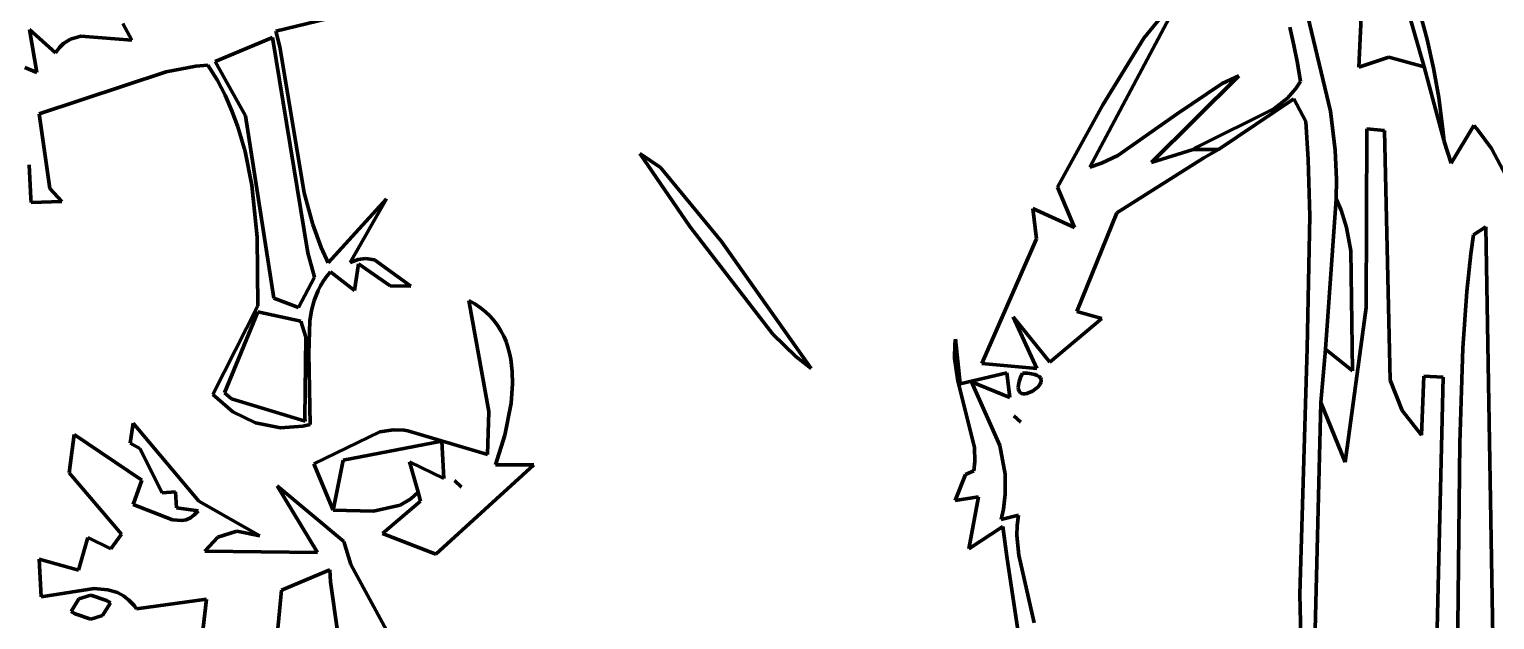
# Model space of a CAD drawing. Header units: millimetres. Extents: x 0 to 10.4, y 0 to 8.2.
# Drawn here: x 7.062 to 8.379, y 3.65 to 4.18 of the extents above; entities that cross this region are included whole.
import ezdxf

# ---------------------------------------------------------------- set-up
doc = ezdxf.new("R2010")
doc.units = ezdxf.units.MM
for name, color, linetype, lineweight in [('color#000000ff', 7, 'CONTINUOUS', 100), ('color#929292ff', 7, 'CONTINUOUS', 100), ('color#ffffffff', 7, 'CONTINUOUS', 100)]:
    doc.layers.add(name, color=color, linetype=linetype, lineweight=lineweight)

msp = doc.modelspace()

# ---------------------------------------------------------------- linework, layer by layer
at = {"layer": 'color#000000ff'}
for p, q in [((8.1904, 4.277), (8.2314, 4.1064)), ((8.3157, 4.1463), (8.2873, 4.2446)), ((7.3391, 4.192), (7.2833, 4.1785)), ((8.3115, 4.1965), (8.3183, 4.1709)), ((7.0684, 4.1411), (7.0619, 4.1798)), ((7.0619, 4.1798), (7.0854, 4.159)), ((7.154, 4.1702), (7.1459, 4.1852)), ((7.2833, 4.1785), (7.2868, 4.1642)), ((8.1983, 4.1658), (8.1947, 4.1821)), ((7.0854, 4.159), (7.0888, 4.1636)), ((7.0888, 4.1636), (7.0926, 4.1673)), ((7.0926, 4.1673), (7.0989, 4.1712)), ((7.0989, 4.1712), (7.1081, 4.174)), ((7.1081, 4.174), (7.154, 4.1702)), ((7.2804, 4.1726), (7.2287, 4.151)), ((7.312, 3.9793), (7.2804, 4.1726)), ((7.2868, 4.1642), (7.3089, 4.0331)), ((8.2016, 4.1496), (8.1983, 4.1658)), ((8.3183, 4.1709), (8.324, 4.1451)), ((7.2287, 4.151), (7.2561, 4.1022)), ((8.2045, 4.1332), (8.2016, 4.1496)), ((7.0578, 4.1458), (7.0684, 4.1411)), ((7.1847, 4.1417), (7.0706, 4.104)), ((7.2114, 4.1468), (7.1847, 4.1417)), ((7.2223, 4.1478), (7.2114, 4.1468)), ((7.2305, 4.1346), (7.2223, 4.1478)), ((8.3334, 4.0792), (8.3157, 4.1463)), ((8.324, 4.1451), (8.3286, 4.1189)), ((7.2377, 4.1209), (7.2305, 4.1346)), ((8.1927, 4.1182), (8.2003, 4.1268)), ((8.2003, 4.1268), (8.2045, 4.1332)), ((7.2439, 4.1068), (7.2377, 4.1209)), ((8.1984, 4.1176), (8.1307, 4.072)), ((8.1805, 4.1086), (8.1927, 4.1182)), ((8.2092, 4.0972), (8.1984, 4.1176)), ((8.3286, 4.1189), (8.3321, 4.0925)), ((7.0706, 4.104), (7.0803, 4.0371)), ((7.2493, 4.0924), (7.2439, 4.1068)), ((7.2561, 4.1022), (7.2814, 3.9385)), ((8.1112, 4.0741), (8.1805, 4.1086)), ((8.2113, 4.0632), (8.2092, 4.0972)), ((8.2314, 4.1064), (8.2355, 4.0716)), ((7.2557, 4.0702), (7.2493, 4.0924)), ((8.3321, 4.0925), (8.3334, 4.0792)), ((7.2618, 4.0399), (7.2557, 4.0702)), ((8.1079, 4.0721), (8.1112, 4.0741)), ((8.1307, 4.072), (8.1079, 4.0721)), ((8.2355, 4.0716), (8.2368, 4.0453)), ((7.0631, 4.0281), (7.0616, 4.0583)), ((8.2128, 4.0123), (8.2113, 4.0632)), ((8.2368, 4.0453), (8.2366, 4.0276)), ((7.0803, 4.0371), (7.091, 4.0253)), ((7.2666, 3.9934), (7.2618, 4.0399)), ((7.3089, 4.0331), (7.3165, 4.0047)), ((7.0635, 4.0243), (7.0631, 4.0281)), ((7.091, 4.0253), (7.0635, 4.0243)), ((7.3303, 3.9703), (7.3829, 4.0278)), ((7.3829, 4.0278), (7.3502, 3.9704)), ((8.2366, 4.0276), (8.2269, 3.8926)), ((7.3165, 4.0047), (7.3241, 3.9839)), ((8.2105, 3.8934), (8.2128, 4.0123)), ((7.2671, 3.9317), (7.2666, 3.9934)), ((7.318, 3.9574), (7.312, 3.9793)), ((7.3241, 3.9839), (7.3303, 3.9703)), ((7.3502, 3.9704), (7.3526, 3.9715)), ((7.3526, 3.9715), (7.3573, 3.9732)), ((7.3575, 3.9694), (7.3542, 3.9455)), ((7.3573, 3.9732), (7.3639, 3.9741)), ((7.3862, 3.9497), (7.3575, 3.9694)), ((7.3639, 3.9741), (7.372, 3.9728)), ((7.372, 3.9728), (7.4046, 3.9492)), ((7.3036, 3.9302), (7.318, 3.9574)), ((7.3262, 3.9539), (7.3236, 3.9497)), ((7.3291, 3.9581), (7.3262, 3.9539)), ((7.3324, 3.9621), (7.3291, 3.9581)), ((7.3542, 3.9455), (7.3324, 3.9621)), ((7.3214, 3.9454), (7.3179, 3.9365)), ((7.3236, 3.9497), (7.3214, 3.9454)), ((7.4046, 3.9492), (7.3862, 3.9497)), ((7.2267, 3.8518), (7.2671, 3.9317)), ((7.2671, 3.9263), (7.2372, 3.8534)), ((7.3059, 3.9179), (7.2671, 3.9263)), ((7.2814, 3.9385), (7.3036, 3.9302)), ((7.3154, 3.9274), (7.3138, 3.918)), ((7.3179, 3.9365), (7.3154, 3.9274)), ((7.3102, 3.9033), (7.3059, 3.9179)), ((7.3138, 3.918), (7.3129, 3.8889)), ((7.3094, 3.831), (7.3102, 3.9033)), ((7.8937, 3.8972), (7.8943, 3.9015)), ((7.8943, 3.9015), (7.8985, 3.8616)), ((7.3129, 3.8889), (7.3143, 3.8249)), ((7.8934, 3.8847), (7.8937, 3.8972)), ((8.2038, 3.6725), (8.2105, 3.8934)), ((8.2269, 3.8926), (8.2226, 3.8448)), ((7.8964, 3.8643), (7.8934, 3.8847)), ((7.9113, 3.8042), (7.8964, 3.8643)), ((7.8985, 3.8616), (7.9405, 3.8715)), ((7.943, 3.8492), (7.9087, 3.8633)), ((7.9087, 3.8633), (7.9341, 3.8061)), ((7.9405, 3.8715), (7.943, 3.8492)), ((7.9507, 3.8582), (7.9509, 3.8607)), ((7.9509, 3.8607), (7.9516, 3.8636)), ((7.9516, 3.8636), (7.9528, 3.8671)), ((7.9528, 3.8671), (7.9546, 3.8712)), ((7.9546, 3.8712), (7.9589, 3.871)), ((7.9589, 3.871), (7.9626, 3.8706)), ((7.9626, 3.8706), (7.9655, 3.8699)), ((7.9655, 3.8699), (7.9678, 3.869)), ((7.9678, 3.869), (7.9695, 3.868)), ((7.9705, 3.8613), (7.9683, 3.8584)), ((7.9695, 3.868), (7.9706, 3.8668)), ((7.9711, 3.8627), (7.9705, 3.8613)), ((7.9706, 3.8668), (7.9712, 3.8655)), ((7.9714, 3.8641), (7.9711, 3.8627)), ((7.9712, 3.8655), (7.9714, 3.8641)), ((7.2446, 3.8364), (7.2267, 3.8518)), ((7.2372, 3.8534), (7.2436, 3.8481)), ((7.2436, 3.8481), (7.3097, 3.8279)), ((7.9509, 3.8563), (7.9507, 3.8582)), ((7.9515, 3.8548), (7.9509, 3.8563)), ((7.9524, 3.8536), (7.9515, 3.8548)), ((7.9536, 3.8529), (7.9524, 3.8536)), ((7.955, 3.8525), (7.9536, 3.8529)), ((7.9566, 3.8525), (7.955, 3.8525)), ((7.9583, 3.8527), (7.9566, 3.8525)), ((7.9636, 3.8548), (7.9583, 3.8527)), ((7.9683, 3.8584), (7.9636, 3.8548)), ((7.2651, 3.8264), (7.2446, 3.8364)), ((8.2226, 3.8448), (8.2167, 3.611)), ((7.2874, 3.8221), (7.2651, 3.8264)), ((7.3075, 3.8234), (7.2874, 3.8221)), ((7.3143, 3.8249), (7.3075, 3.8234)), ((7.3097, 3.8279), (7.3094, 3.831)), ((7.3438, 3.7928), (7.4325, 3.81)), ((7.4325, 3.81), (7.4344, 3.7763)), ((7.9117, 3.7917), (7.9113, 3.8042)), ((7.9341, 3.8061), (7.9389, 3.7803)), ((7.3348, 3.7481), (7.3438, 3.7928)), ((7.4344, 3.7763), (7.4036, 3.7915)), ((7.4036, 3.7915), (7.4112, 3.7641)), ((7.9033, 3.7799), (7.9109, 3.7833)), ((7.9109, 3.7833), (7.9117, 3.7917)), ((7.444, 3.7747), (7.4502, 3.7686)), ((7.4502, 3.7686), (7.444, 3.7747)), ((7.894, 3.7568), (7.9033, 3.7799)), ((7.9389, 3.7803), (7.939, 3.7625)), ((7.4047, 3.7582), (7.3952, 3.7526)), ((7.4112, 3.7641), (7.4047, 3.7582)), ((7.915, 3.7599), (7.894, 3.7568)), ((7.9064, 3.7133), (7.915, 3.7599)), ((7.939, 3.7625), (7.9373, 3.7489)), ((7.3711, 3.7472), (7.3348, 3.7481)), ((7.3952, 3.7526), (7.3711, 3.7472)), ((7.9373, 3.7489), (7.9353, 3.7397)), ((7.9353, 3.7397), (7.9508, 3.7434)), ((7.9508, 3.7434), (7.9496, 3.7343)), ((7.9367, 3.7332), (7.9064, 3.7133)), ((7.9404, 3.7065), (7.9367, 3.7332)), ((7.9496, 3.7343), (7.9494, 3.7253)), ((7.9494, 3.7253), (7.9513, 3.7076)), ((7.9529, 3.6225), (7.9404, 3.7065)), ((7.9513, 3.7076), (7.965, 3.6466)), ((8.2051, 3.6216), (8.2038, 3.6725))]:
    msp.add_line(p, q, dxfattribs=at)
at = {"layer": 'color#929292ff'}
for p, q in [((8.2314, 4.1064), (8.1904, 4.277)), ((8.0963, 4.2088), (8.015, 4.0561)), ((8.2596, 4.2038), (8.2568, 4.146)), ((8.0635, 4.172), (8.0813, 4.1937)), ((8.0266, 4.1123), (8.0635, 4.172)), ((8.2568, 4.146), (8.2838, 4.155)), ((8.2838, 4.155), (8.3157, 4.1463)), ((8.149, 4.1382), (8.0706, 4.0604)), ((8.1341, 4.1313), (8.149, 4.1382)), ((8.3157, 4.1463), (8.3334, 4.0792)), ((8.0934, 4.104), (8.1341, 4.1313)), ((7.986, 4.0381), (8.0266, 4.1123)), ((8.0401, 4.0667), (8.0934, 4.104)), ((8.2355, 4.0716), (8.2314, 4.1064)), ((8.264, 4.0905), (8.2634, 3.9301)), ((8.2798, 4.0892), (8.264, 4.0905)), ((8.285, 3.8647), (8.2798, 4.0892)), ((8.3398, 4.0599), (8.3602, 4.0936)), ((8.3602, 4.0936), (8.3632, 4.0904)), ((8.3632, 4.0904), (8.3761, 4.0731)), ((8.0706, 4.0604), (8.1079, 4.0721)), ((8.1079, 4.0721), (8.1307, 4.072)), ((8.1307, 4.072), (8.1176, 4.0646)), ((8.2368, 4.0453), (8.2355, 4.0716)), ((8.3334, 4.0792), (8.3398, 4.0599)), ((8.3761, 4.0731), (8.4143, 4.0007)), ((7.6104, 4.0686), (7.629, 4.0558)), ((7.6556, 4.003), (7.6104, 4.0686)), ((8.015, 4.0561), (8.0254, 4.0597)), ((8.0254, 4.0597), (8.0401, 4.0667)), ((8.1176, 4.0646), (8.0393, 4.0151)), ((7.629, 4.0558), (7.684, 3.9894)), ((8.2366, 4.0276), (8.2368, 4.0453)), ((8.0014, 4.0019), (7.986, 4.0381)), ((7.9672, 3.9919), (7.9638, 4.0191)), ((7.9638, 4.0191), (8.0014, 4.0019)), ((8.2409, 4.0175), (8.2366, 4.0276)), ((8.2456, 4.0021), (8.2409, 4.0175)), ((8.0393, 4.0151), (8.0033, 3.9266)), ((7.7301, 3.9062), (7.6556, 4.003)), ((7.9179, 3.8799), (7.9672, 3.9919)), ((8.2495, 3.9811), (8.2456, 4.0021)), ((8.3598, 3.9953), (8.3576, 3.9784)), ((8.3709, 4.0027), (8.3598, 3.9953)), ((8.3787, 3.5553), (8.3709, 4.0027)), ((7.684, 3.9894), (7.7646, 3.8752)), ((8.251, 3.8731), (8.2495, 3.9811)), ((8.3576, 3.9784), (8.354, 3.9446)), ((8.354, 3.9446), (8.3503, 3.8936)), ((7.4569, 3.9364), (7.4623, 3.9333)), ((7.4749, 3.8367), (7.4569, 3.9364)), ((7.4623, 3.9333), (7.4673, 3.9299)), ((7.4673, 3.9299), (7.4719, 3.9262)), ((7.4719, 3.9262), (7.4759, 3.9223)), ((8.0033, 3.9266), (8.0257, 3.9202)), ((8.2634, 3.9301), (8.2444, 3.7911)), ((7.4759, 3.9223), (7.4796, 3.9181)), ((7.4796, 3.9181), (7.4828, 3.9137)), ((7.4828, 3.9137), (7.4857, 3.9092)), ((7.9792, 3.8809), (7.9461, 3.9218)), ((7.9461, 3.9218), (7.9674, 3.8754)), ((8.0257, 3.9202), (7.9792, 3.8809)), ((7.4857, 3.9092), (7.4882, 3.9044)), ((7.4882, 3.9044), (7.4903, 3.8995)), ((7.4903, 3.8995), (7.492, 3.8944)), ((7.7508, 3.886), (7.7301, 3.9062)), ((7.492, 3.8944), (7.4934, 3.8891)), ((7.4934, 3.8891), (7.4945, 3.8838)), ((7.7646, 3.8752), (7.7508, 3.886)), ((8.2226, 3.8448), (8.2269, 3.8926)), ((8.2269, 3.8926), (8.251, 3.8731)), ((8.3503, 3.8936), (8.3476, 3.8084)), ((7.4945, 3.8838), (7.4959, 3.8727)), ((7.4959, 3.8727), (7.4961, 3.8614)), ((7.9674, 3.8754), (7.9179, 3.8799)), ((7.4961, 3.8614), (7.4948, 3.8441)), ((8.2959, 3.8375), (8.285, 3.8647)), ((8.3154, 3.8684), (8.3131, 3.8153)), ((8.3326, 3.8676), (8.3154, 3.8684)), ((8.3248, 3.542), (8.3326, 3.8676)), ((7.4735, 3.798), (7.4749, 3.8367)), ((7.4948, 3.8441), (7.4892, 3.8154)), ((8.2444, 3.7911), (8.2226, 3.8448)), ((8.3131, 3.8153), (8.2959, 3.8375)), ((7.1525, 3.8082), (7.1552, 3.8261)), ((7.1552, 3.8261), (7.2142, 3.756)), ((7.3769, 3.8185), (7.3892, 3.8203)), ((7.3892, 3.8203), (7.3988, 3.8199)), ((7.9466, 3.8328), (7.953, 3.827)), ((7.953, 3.827), (7.9466, 3.8328)), ((7.0975, 3.7814), (7.1022, 3.816)), ((7.1022, 3.816), (7.1628, 3.775)), ((7.161, 3.8034), (7.1525, 3.8082)), ((7.3175, 3.7896), (7.3769, 3.8185)), ((7.4325, 3.81), (7.3438, 3.7928)), ((7.3988, 3.8199), (7.402, 3.8194)), ((7.402, 3.8194), (7.4735, 3.798)), ((7.4344, 3.7763), (7.4325, 3.81)), ((7.4892, 3.8154), (7.4809, 3.7888)), ((8.3476, 3.8084), (8.3448, 3.552)), ((7.1811, 3.7636), (7.161, 3.8034)), ((7.1446, 3.7263), (7.0975, 3.7814)), ((7.3348, 3.7481), (7.3175, 3.7896)), ((7.3438, 3.7928), (7.3348, 3.7481)), ((7.4112, 3.7641), (7.4036, 3.7915)), ((7.4036, 3.7915), (7.4344, 3.7763)), ((7.5154, 3.7887), (7.4272, 3.7084)), ((7.4809, 3.7888), (7.5154, 3.7887)), ((7.1628, 3.775), (7.1552, 3.7531)), ((7.3209, 3.7098), (7.2846, 3.7699)), ((7.2846, 3.7699), (7.3445, 3.7198)), ((7.444, 3.7747), (7.4502, 3.7686)), ((7.4502, 3.7686), (7.444, 3.7747)), ((7.1932, 3.7644), (7.1811, 3.7636)), ((7.1942, 3.7502), (7.1932, 3.7644)), ((7.2142, 3.756), (7.2691, 3.7249)), ((7.3793, 3.727), (7.4134, 3.7562)), ((7.4134, 3.7562), (7.4112, 3.7641)), ((7.1552, 3.7531), (7.1906, 3.7394)), ((7.2134, 3.7475), (7.1942, 3.7502)), ((7.2027, 3.7394), (7.2065, 3.741)), ((7.2065, 3.741), (7.21, 3.7437)), ((7.21, 3.7437), (7.2134, 3.7475)), ((7.1906, 3.7394), (7.1988, 3.7387)), ((7.1988, 3.7387), (7.2027, 3.7394)), ((7.2482, 3.729), (7.2313, 3.7237)), ((7.2691, 3.7249), (7.2482, 3.729)), ((7.1059, 3.694), (7.1143, 3.7235)), ((7.1143, 3.7235), (7.135, 3.7133)), ((7.135, 3.7133), (7.1446, 3.7263)), ((7.2313, 3.7237), (7.2195, 3.711)), ((7.3445, 3.7198), (7.3507, 3.6991)), ((7.4272, 3.7084), (7.3793, 3.727)), ((7.0723, 3.67), (7.0705, 3.704)), ((7.0705, 3.704), (7.1059, 3.694)), ((7.2195, 3.711), (7.3209, 3.7098)), ((7.332, 3.6945), (7.2884, 3.676)), ((7.3326, 3.6836), (7.332, 3.6945)), ((7.3507, 3.6991), (7.3904, 3.6264)), ((7.12, 3.6776), (7.0723, 3.67)), ((7.1323, 3.6765), (7.12, 3.6776)), ((7.1409, 3.6739), (7.1323, 3.6765)), ((7.2884, 3.676), (7.2755, 3.542)), ((7.3389, 3.6394), (7.3326, 3.6836)), ((7.0993, 3.6568), (7.1063, 3.6683)), ((7.1063, 3.6683), (7.117, 3.6717)), ((7.117, 3.6717), (7.1312, 3.6669)), ((7.1348, 3.6647), (7.1276, 3.6533)), ((7.1312, 3.6669), (7.1348, 3.6647)), ((7.1463, 3.671), (7.1409, 3.6739)), ((7.1513, 3.6671), (7.1463, 3.671)), ((7.1559, 3.6622), (7.1513, 3.6671)), ((7.158, 3.6592), (7.1559, 3.6622)), ((7.221, 3.6679), (7.158, 3.6592)), ((7.2081, 3.5569), (7.221, 3.6679)), ((7.1029, 3.6547), (7.0993, 3.6568)), ((7.117, 3.6499), (7.1029, 3.6547)), ((7.1276, 3.6533), (7.117, 3.6499))]:
    msp.add_line(p, q, dxfattribs=at)
at = {"layer": 'color#ffffffff'}
for p, q in [((8.2873, 4.2446), (8.3157, 4.1463)), ((8.015, 4.0561), (8.0963, 4.2088)), ((8.2568, 4.146), (8.2596, 4.2038)), ((7.2833, 4.1785), (7.3391, 4.192)), ((8.0813, 4.1937), (8.0635, 4.172)), ((8.3183, 4.1709), (8.3115, 4.1965)), ((7.0854, 4.159), (7.0619, 4.1798)), ((7.0619, 4.1798), (7.0684, 4.1411)), ((7.1459, 4.1852), (7.154, 4.1702)), ((7.2868, 4.1642), (7.2833, 4.1785)), ((8.1947, 4.1821), (8.1983, 4.1658)), ((7.0888, 4.1636), (7.0854, 4.159)), ((7.0926, 4.1673), (7.0888, 4.1636)), ((7.0989, 4.1712), (7.0926, 4.1673)), ((7.1081, 4.174), (7.0989, 4.1712)), ((7.154, 4.1702), (7.1081, 4.174)), ((7.2287, 4.151), (7.2804, 4.1726)), ((7.2804, 4.1726), (7.312, 3.9793)), ((7.3089, 4.0331), (7.2868, 4.1642)), ((8.0635, 4.172), (8.0266, 4.1123)), ((8.1983, 4.1658), (8.2016, 4.1496)), ((8.324, 4.1451), (8.3183, 4.1709)), ((7.2561, 4.1022), (7.2287, 4.151)), ((8.2016, 4.1496), (8.2045, 4.1332)), ((8.2838, 4.155), (8.2568, 4.146)), ((8.3157, 4.1463), (8.2838, 4.155)), ((7.0684, 4.1411), (7.0578, 4.1458)), ((7.0706, 4.104), (7.1847, 4.1417)), ((7.1847, 4.1417), (7.2114, 4.1468)), ((7.2114, 4.1468), (7.2223, 4.1478)), ((7.2223, 4.1478), (7.2305, 4.1346)), ((8.0706, 4.0604), (8.149, 4.1382)), ((8.149, 4.1382), (8.1341, 4.1313)), ((8.3286, 4.1189), (8.324, 4.1451)), ((7.2305, 4.1346), (7.2377, 4.1209)), ((8.1341, 4.1313), (8.0934, 4.104)), ((8.2003, 4.1268), (8.1927, 4.1182)), ((8.2045, 4.1332), (8.2003, 4.1268)), ((7.2377, 4.1209), (7.2439, 4.1068)), ((8.0266, 4.1123), (7.986, 4.0381)), ((8.1307, 4.072), (8.1984, 4.1176)), ((8.1927, 4.1182), (8.1805, 4.1086)), ((8.1984, 4.1176), (8.2092, 4.0972)), ((8.3321, 4.0925), (8.3286, 4.1189)), ((7.0803, 4.0371), (7.0706, 4.104)), ((7.2439, 4.1068), (7.2493, 4.0924)), ((7.2814, 3.9385), (7.2561, 4.1022)), ((8.0934, 4.104), (8.0401, 4.0667)), ((8.1805, 4.1086), (8.1112, 4.0741)), ((8.2092, 4.0972), (8.2113, 4.0632)), ((7.2493, 4.0924), (7.2557, 4.0702)), ((8.2634, 3.9301), (8.264, 4.0905)), ((8.264, 4.0905), (8.2798, 4.0892)), ((8.2798, 4.0892), (8.285, 3.8647)), ((8.3334, 4.0792), (8.3321, 4.0925)), ((8.3602, 4.0936), (8.3398, 4.0599)), ((8.3632, 4.0904), (8.3602, 4.0936)), ((8.3761, 4.0731), (8.3632, 4.0904)), ((7.2557, 4.0702), (7.2618, 4.0399)), ((8.1079, 4.0721), (8.0706, 4.0604)), ((8.1112, 4.0741), (8.1079, 4.0721)), ((8.1176, 4.0646), (8.1307, 4.072)), ((8.3398, 4.0599), (8.3334, 4.0792)), ((8.4143, 4.0007), (8.3761, 4.0731)), ((7.0616, 4.0583), (7.0631, 4.0281)), ((7.6104, 4.0686), (7.6556, 4.003)), ((7.629, 4.0558), (7.6104, 4.0686)), ((8.0254, 4.0597), (8.015, 4.0561)), ((8.0401, 4.0667), (8.0254, 4.0597)), ((8.0393, 4.0151), (8.1176, 4.0646)), ((8.2113, 4.0632), (8.2128, 4.0123)), ((7.684, 3.9894), (7.629, 4.0558)), ((7.091, 4.0253), (7.0803, 4.0371)), ((7.2618, 4.0399), (7.2666, 3.9934)), ((7.3165, 4.0047), (7.3089, 4.0331)), ((7.986, 4.0381), (8.0014, 4.0019)), ((7.0631, 4.0281), (7.0635, 4.0243)), ((7.0635, 4.0243), (7.091, 4.0253)), ((7.3829, 4.0278), (7.3303, 3.9703)), ((7.3502, 3.9704), (7.3829, 4.0278)), ((8.0014, 4.0019), (7.9638, 4.0191)), ((7.9638, 4.0191), (7.9672, 3.9919)), ((8.2269, 3.8926), (8.2366, 4.0276)), ((8.2366, 4.0276), (8.2409, 4.0175)), ((8.2409, 4.0175), (8.2456, 4.0021)), ((7.3241, 3.9839), (7.3165, 4.0047)), ((8.0033, 3.9266), (8.0393, 4.0151)), ((8.2128, 4.0123), (8.2105, 3.8934)), ((7.2666, 3.9934), (7.2671, 3.9317)), ((7.6556, 4.003), (7.7301, 3.9062)), ((7.9672, 3.9919), (7.9179, 3.8799)), ((8.2456, 4.0021), (8.2495, 3.9811)), ((8.3576, 3.9784), (8.3598, 3.9953)), ((8.3598, 3.9953), (8.3709, 4.0027)), ((8.3709, 4.0027), (8.3787, 3.5553)), ((7.312, 3.9793), (7.318, 3.9574)), ((7.3303, 3.9703), (7.3241, 3.9839)), ((7.7646, 3.8752), (7.684, 3.9894)), ((8.2495, 3.9811), (8.251, 3.8731)), ((8.354, 3.9446), (8.3576, 3.9784)), ((7.3526, 3.9715), (7.3502, 3.9704)), ((7.3573, 3.9732), (7.3526, 3.9715)), ((7.3542, 3.9455), (7.3575, 3.9694)), ((7.3639, 3.9741), (7.3573, 3.9732)), ((7.3575, 3.9694), (7.3862, 3.9497)), ((7.372, 3.9728), (7.3639, 3.9741)), ((7.4046, 3.9492), (7.372, 3.9728)), ((7.318, 3.9574), (7.3036, 3.9302)), ((7.3236, 3.9497), (7.3262, 3.9539)), ((7.3262, 3.9539), (7.3291, 3.9581)), ((7.3291, 3.9581), (7.3324, 3.9621)), ((7.3324, 3.9621), (7.3542, 3.9455)), ((7.3179, 3.9365), (7.3214, 3.9454)), ((7.3214, 3.9454), (7.3236, 3.9497)), ((7.3862, 3.9497), (7.4046, 3.9492)), ((8.3503, 3.8936), (8.354, 3.9446)), ((7.2671, 3.9317), (7.2267, 3.8518)), ((7.2372, 3.8534), (7.2671, 3.9263)), ((7.2671, 3.9263), (7.3059, 3.9179)), ((7.3036, 3.9302), (7.2814, 3.9385)), ((7.3138, 3.918), (7.3154, 3.9274)), ((7.3154, 3.9274), (7.3179, 3.9365)), ((7.4569, 3.9364), (7.4749, 3.8367)), ((7.4623, 3.9333), (7.4569, 3.9364)), ((7.4673, 3.9299), (7.4623, 3.9333)), ((7.4719, 3.9262), (7.4673, 3.9299)), ((7.4759, 3.9223), (7.4719, 3.9262)), ((8.0257, 3.9202), (8.0033, 3.9266)), ((8.2444, 3.7911), (8.2634, 3.9301)), ((7.3059, 3.9179), (7.3102, 3.9033)), ((7.3129, 3.8889), (7.3138, 3.918)), ((7.4796, 3.9181), (7.4759, 3.9223)), ((7.4828, 3.9137), (7.4796, 3.9181)), ((7.4857, 3.9092), (7.4828, 3.9137)), ((7.9674, 3.8754), (7.9461, 3.9218)), ((7.9461, 3.9218), (7.9792, 3.8809)), ((7.9792, 3.8809), (8.0257, 3.9202)), ((7.3102, 3.9033), (7.3094, 3.831)), ((7.4882, 3.9044), (7.4857, 3.9092)), ((7.4903, 3.8995), (7.4882, 3.9044)), ((7.492, 3.8944), (7.4903, 3.8995)), ((7.7301, 3.9062), (7.7508, 3.886)), ((7.8943, 3.9015), (7.8937, 3.8972)), ((7.8985, 3.8616), (7.8943, 3.9015)), ((7.3143, 3.8249), (7.3129, 3.8889)), ((7.4934, 3.8891), (7.492, 3.8944)), ((7.4945, 3.8838), (7.4934, 3.8891)), ((7.7508, 3.886), (7.7646, 3.8752)), ((7.8937, 3.8972), (7.8934, 3.8847)), ((8.2105, 3.8934), (8.2038, 3.6725)), ((8.251, 3.8731), (8.2269, 3.8926)), ((8.3476, 3.8084), (8.3503, 3.8936)), ((7.4959, 3.8727), (7.4945, 3.8838)), ((7.4961, 3.8614), (7.4959, 3.8727)), ((7.8934, 3.8847), (7.8964, 3.8643)), ((7.9179, 3.8799), (7.9674, 3.8754)), ((7.4948, 3.8441), (7.4961, 3.8614)), ((7.8964, 3.8643), (7.9113, 3.8042)), ((7.9405, 3.8715), (7.8985, 3.8616)), ((7.9341, 3.8061), (7.9087, 3.8633)), ((7.9087, 3.8633), (7.943, 3.8492)), ((7.943, 3.8492), (7.9405, 3.8715)), ((7.9509, 3.8607), (7.9507, 3.8582)), ((7.9516, 3.8636), (7.9509, 3.8607)), ((7.9528, 3.8671), (7.9516, 3.8636)), ((7.9546, 3.8712), (7.9528, 3.8671)), ((7.9589, 3.871), (7.9546, 3.8712)), ((7.9626, 3.8706), (7.9589, 3.871)), ((7.9655, 3.8699), (7.9626, 3.8706)), ((7.9678, 3.869), (7.9655, 3.8699)), ((7.9695, 3.868), (7.9678, 3.869)), ((7.9683, 3.8584), (7.9705, 3.8613)), ((7.9706, 3.8668), (7.9695, 3.868)), ((7.9705, 3.8613), (7.9711, 3.8627)), ((7.9712, 3.8655), (7.9706, 3.8668)), ((7.9711, 3.8627), (7.9714, 3.8641)), ((7.9714, 3.8641), (7.9712, 3.8655)), ((8.285, 3.8647), (8.2959, 3.8375)), ((8.3131, 3.8153), (8.3154, 3.8684)), ((8.3154, 3.8684), (8.3326, 3.8676)), ((8.3326, 3.8676), (8.3248, 3.542)), ((7.2267, 3.8518), (7.2446, 3.8364)), ((7.2436, 3.8481), (7.2372, 3.8534)), ((7.3097, 3.8279), (7.2436, 3.8481)), ((7.9507, 3.8582), (7.9509, 3.8563)), ((7.9509, 3.8563), (7.9515, 3.8548)), ((7.9515, 3.8548), (7.9524, 3.8536)), ((7.9524, 3.8536), (7.9536, 3.8529)), ((7.9536, 3.8529), (7.955, 3.8525)), ((7.955, 3.8525), (7.9566, 3.8525)), ((7.9566, 3.8525), (7.9583, 3.8527)), ((7.9583, 3.8527), (7.9636, 3.8548)), ((7.9636, 3.8548), (7.9683, 3.8584)), ((7.2446, 3.8364), (7.2651, 3.8264)), ((7.4749, 3.8367), (7.4735, 3.798)), ((7.4892, 3.8154), (7.4948, 3.8441)), ((8.2167, 3.611), (8.2226, 3.8448)), ((8.2226, 3.8448), (8.2444, 3.7911)), ((8.2959, 3.8375), (8.3131, 3.8153)), ((7.1552, 3.8261), (7.1525, 3.8082)), ((7.2142, 3.756), (7.1552, 3.8261)), ((7.2651, 3.8264), (7.2874, 3.8221)), ((7.2874, 3.8221), (7.3075, 3.8234)), ((7.3075, 3.8234), (7.3143, 3.8249)), ((7.3094, 3.831), (7.3097, 3.8279)), ((7.3892, 3.8203), (7.3769, 3.8185)), ((7.3988, 3.8199), (7.3892, 3.8203)), ((7.9466, 3.8328), (7.953, 3.827)), ((7.953, 3.827), (7.9466, 3.8328)), ((7.1022, 3.816), (7.0975, 3.7814)), ((7.1628, 3.775), (7.1022, 3.816)), ((7.1525, 3.8082), (7.161, 3.8034)), ((7.3769, 3.8185), (7.3175, 3.7896)), ((7.402, 3.8194), (7.3988, 3.8199)), ((7.4735, 3.798), (7.402, 3.8194)), ((7.4809, 3.7888), (7.4892, 3.8154)), ((8.3448, 3.552), (8.3476, 3.8084)), ((7.161, 3.8034), (7.1811, 3.7636)), ((7.9113, 3.8042), (7.9117, 3.7917)), ((7.9389, 3.7803), (7.9341, 3.8061)), ((7.0975, 3.7814), (7.1446, 3.7263)), ((7.3175, 3.7896), (7.3348, 3.7481)), ((7.4272, 3.7084), (7.5154, 3.7887)), ((7.5154, 3.7887), (7.4809, 3.7888)), ((7.9109, 3.7833), (7.9033, 3.7799)), ((7.9117, 3.7917), (7.9109, 3.7833)), ((7.1552, 3.7531), (7.1628, 3.775)), ((7.3445, 3.7198), (7.2846, 3.7699)), ((7.2846, 3.7699), (7.3209, 3.7098)), ((7.9033, 3.7799), (7.894, 3.7568)), ((7.939, 3.7625), (7.9389, 3.7803)), ((7.1811, 3.7636), (7.1932, 3.7644)), ((7.1932, 3.7644), (7.1942, 3.7502)), ((7.2691, 3.7249), (7.2142, 3.756)), ((7.4134, 3.7562), (7.3793, 3.727)), ((7.3952, 3.7526), (7.4047, 3.7582)), ((7.4047, 3.7582), (7.4112, 3.7641)), ((7.4112, 3.7641), (7.4134, 3.7562)), ((7.894, 3.7568), (7.915, 3.7599)), ((7.915, 3.7599), (7.9064, 3.7133)), ((7.9373, 3.7489), (7.939, 3.7625)), ((7.1906, 3.7394), (7.1552, 3.7531)), ((7.1942, 3.7502), (7.2134, 3.7475)), ((7.2065, 3.741), (7.2027, 3.7394)), ((7.21, 3.7437), (7.2065, 3.741)), ((7.2134, 3.7475), (7.21, 3.7437)), ((7.3348, 3.7481), (7.3711, 3.7472)), ((7.3711, 3.7472), (7.3952, 3.7526)), ((7.9353, 3.7397), (7.9373, 3.7489)), ((7.9508, 3.7434), (7.9353, 3.7397)), ((7.9496, 3.7343), (7.9508, 3.7434)), ((7.1988, 3.7387), (7.1906, 3.7394)), ((7.2027, 3.7394), (7.1988, 3.7387)), ((7.2313, 3.7237), (7.2482, 3.729)), ((7.2482, 3.729), (7.2691, 3.7249)), ((7.9064, 3.7133), (7.9367, 3.7332)), ((7.9367, 3.7332), (7.9404, 3.7065)), ((7.9494, 3.7253), (7.9496, 3.7343)), ((7.1143, 3.7235), (7.1059, 3.694)), ((7.135, 3.7133), (7.1143, 3.7235)), ((7.1446, 3.7263), (7.135, 3.7133)), ((7.2195, 3.711), (7.2313, 3.7237)), ((7.3507, 3.6991), (7.3445, 3.7198)), ((7.3793, 3.727), (7.4272, 3.7084)), ((7.9513, 3.7076), (7.9494, 3.7253)), ((7.1059, 3.694), (7.0705, 3.704)), ((7.0705, 3.704), (7.0723, 3.67)), ((7.3209, 3.7098), (7.2195, 3.711)), ((7.9404, 3.7065), (7.9529, 3.6225)), ((7.965, 3.6466), (7.9513, 3.7076)), ((7.2884, 3.676), (7.332, 3.6945)), ((7.332, 3.6945), (7.3326, 3.6836)), ((7.3904, 3.6264), (7.3507, 3.6991)), ((7.0723, 3.67), (7.12, 3.6776)), ((7.12, 3.6776), (7.1323, 3.6765)), ((7.1323, 3.6765), (7.1409, 3.6739)), ((7.2755, 3.542), (7.2884, 3.676)), ((7.3326, 3.6836), (7.3389, 3.6394)), ((7.1063, 3.6683), (7.0993, 3.6568)), ((7.117, 3.6717), (7.1063, 3.6683)), ((7.1312, 3.6669), (7.117, 3.6717)), ((7.1276, 3.6533), (7.1348, 3.6647)), ((7.1348, 3.6647), (7.1312, 3.6669)), ((7.1409, 3.6739), (7.1463, 3.671)), ((7.1463, 3.671), (7.1513, 3.6671)), ((7.1513, 3.6671), (7.1559, 3.6622)), ((7.1559, 3.6622), (7.158, 3.6592)), ((7.158, 3.6592), (7.221, 3.6679)), ((7.221, 3.6679), (7.2081, 3.5569)), ((8.2038, 3.6725), (8.2051, 3.6216)), ((7.0993, 3.6568), (7.1029, 3.6547)), ((7.1029, 3.6547), (7.117, 3.6499)), ((7.117, 3.6499), (7.1276, 3.6533))]:
    msp.add_line(p, q, dxfattribs=at)

doc.saveas('drawing.dxf')
